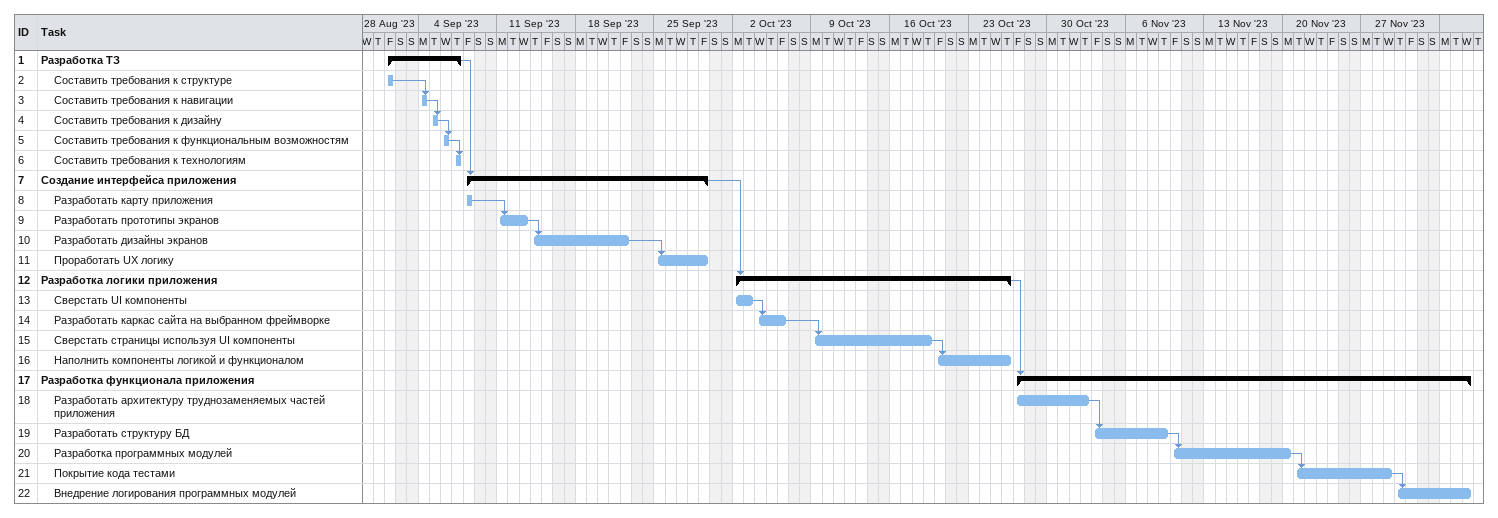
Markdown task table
| ID | Level | Task | Start | Finish | Predecessors |
|---|---|---|---|---|---|
| 1 | 1 | **Разработка ТЗ** | 2023-09-01 | 2023-09-07 |  |
| 2 | 2 | Составить требования к структуре | 2023-09-01 | 2023-09-01 |  |
| 3 | 2 | Составить требования к навигации | 2023-09-04 | 2023-09-04 | 2 |
| 4 | 2 | Составить требования к дизайну | 2023-09-05 | 2023-09-05 | 3 |
| 5 | 2 | Составить требования к функциональным возможностям | 2023-09-06 | 2023-09-06 | 4 |
| 6 | 2 | Составить требования к технологиям | 2023-09-07 | 2023-09-07 | 5 |
| 7 | 1 | **Создание интерфейса приложения** | 2023-09-08 | 2023-09-29 | 1 |
| 8 | 2 | Разработать карту приложения | 2023-09-08 | 2023-09-08 |  |
| 9 | 2 | Разработать прототипы экранов | 2023-09-11 | 2023-09-13 | 8 |
| 10 | 2 | Разработать дизайны экранов | 2023-09-14 | 2023-09-22 | 9 |
| 11 | 2 | Проработать UX логику | 2023-09-25 | 2023-09-29 | 10 |
| 12 | 1 | **Разработка логики приложения** | 2023-10-02 | 2023-10-26 | 7 |
| 13 | 2 | Сверстать UI компоненты | 2023-10-02 | 2023-10-03 |  |
| 14 | 2 | Разработать каркас сайта на выбранном фреймворке | 2023-10-04 | 2023-10-06 | 13 |
| 15 | 2 | Сверстать страницы используя UI компоненты | 2023-10-09 | 2023-10-19 | 14 |
| 16 | 2 | Наполнить компоненты логикой и функционалом | 2023-10-20 | 2023-10-26 | 15 |
| 17 | 1 | **Разработка функционала приложения** | 2023-10-27 | 2023-12-06 | 12 |
| 18 | 2 | Разработать архитектуру труднозаменяемых частей приложения | 2023-10-27 | 2023-11-02 |  |
| 19 | 2 | Разработать структуру БД | 2023-11-03 | 2023-11-09 | 18 |
| 20 | 2 | Разработка программных модулей | 2023-11-10 | 2023-11-20 | 19 |
| 21 | 2 | Покрытие кода тестами | 2023-11-21 | 2023-11-29 | 20 |
| 22 | 2 | Внедрение логирования программных модулей | 2023-11-30 | 2023-12-06 | 21 |
